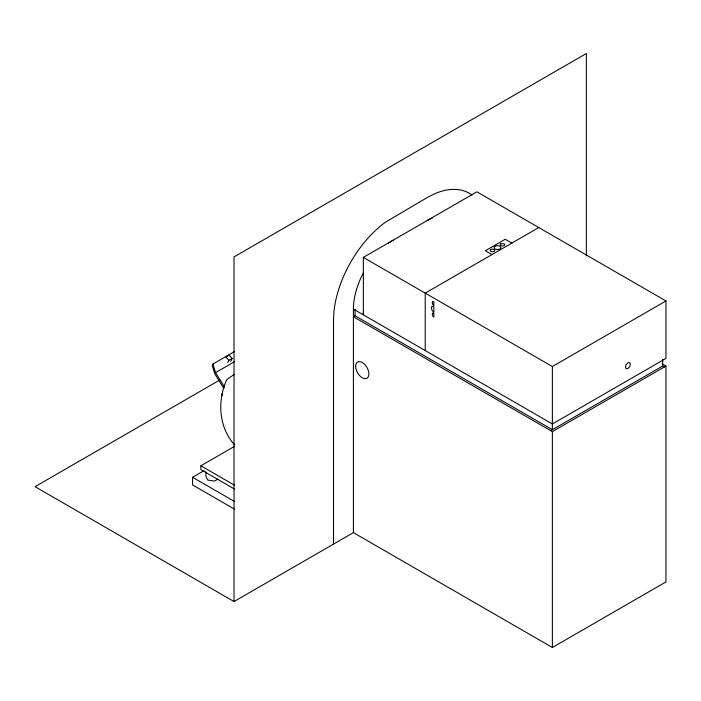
<?xml version="1.0" encoding="UTF-8"?>
<svg xmlns="http://www.w3.org/2000/svg" width="701" height="701" viewBox="0 0 701 701"><rect width="100%" height="100%" fill="white"/><g stroke="black" fill="none" stroke-linecap="round" stroke-linejoin="round"><path stroke-width="1.05" d="M234.283 374.352L226.73 379.679C217.161 400.806 218.633 427.26 234.633 444.916M234.66 351.49L212.867 364.073L212.193 365.431L214.892 373.983L223.829 388.45M227.746 362.566L228.859 360.314L232.18 358.404L229.753 355.757M230.69 361.409L232.18 358.404M363.433 311.787A56.273 32.491 -60 0 0 363.346 314.837L363.346 257.398L476.925 191.829L665.95 300.957L665.95 358.395L552.37 423.974L353.4 309.097A56.273 32.491 -60 0 1 363.521 272.636M226.66 356.529L229.148 355.092M224.504 387.083L215.566 372.625L234.511 361.681M219.746 380.047L35.05 486.678L234.02 601.554L353.4 532.629L552.37 647.496L665.95 581.926L665.95 366.053L662.156 363.863M552.37 424.245L552.37 429.713L355.056 315.8L353.4 316.756L552.37 431.632L665.95 366.053M538.797 227.545L425.218 293.123L425.218 350.561M234.633 489.132L200.863 469.626L200.863 465.797L234.055 446.633M234.265 509.014L192.573 484.943L192.573 477.285L203.938 470.722M217.818 479.177L214.497 481.096L207.706 480.045L205.884 476.119L205.884 471.738M363.346 257.398L552.37 366.535L665.95 300.957M550.714 430.668L662.638 366.053L664.294 367.009M511.853 243.107L505.219 239.278L485.32 250.765L491.953 254.594M200.863 465.797L234.633 485.302M192.573 477.285L234.265 501.355M225.836 357.011L228.859 360.314M212.867 364.073L215.566 372.625M222.086 393.515L222.27 395.653M662.638 359.49L662.638 366.053M586.36 255.9L586.36 53.504L234.02 256.925L234.02 601.554M552.37 366.535L552.37 423.974M552.37 431.632L552.37 647.496M355.056 309.237L355.056 315.8M353.4 309.097L353.4 532.629M333.501 544.116L333.501 319.831L333.974 311.314A84.479 48.772 -60 0 1 385.401 222.235L427.838 197.2L434.979 193.607A84.479 48.772 -60 0 1 472.097 195.088M388.003 243.562A56.273 32.491 -60 0 1 393.2 240.171M427.189 220.543A56.273 32.491 -60 0 1 432.377 217.941M626.159 364.643L625.432 367.096L626.159 368.708L627.921 368.533L629.673 366.676L630.401 364.222L629.673 362.619L627.921 362.794L626.159 364.643M432.683 301.675L432.202 302.744L432.683 304.383L433.858 305.618L433.858 301.789L432.683 301.675M432.096 306.398L431.369 308.011L432.096 310.464L433.858 312.322L433.858 306.574L432.096 306.398M432.683 313.163L432.202 314.232L432.683 315.871L433.858 317.106L433.858 313.277L432.683 313.163M490.814 249.503L490.13 250.459L490.814 251.422L492.47 251.817L494.135 251.422L494.818 250.459L494.135 249.503L492.47 249.109L490.814 249.503M494.959 246.156L493.933 247.593L494.959 249.03L497.447 249.617L499.936 249.03L500.961 247.593L499.936 246.156L497.447 245.56L494.959 246.156M500.759 243.764L500.076 244.719L500.759 245.674L502.424 246.069L504.08 245.674L504.764 244.719L504.08 243.764L500.759 243.764M355.635 366.325A9.376 5.415 60 0 0 365.58 378.706A9.376 5.415 60 0 0 365.58 365.44A9.376 5.415 60 0 0 355.635 366.325"/></g></svg>
